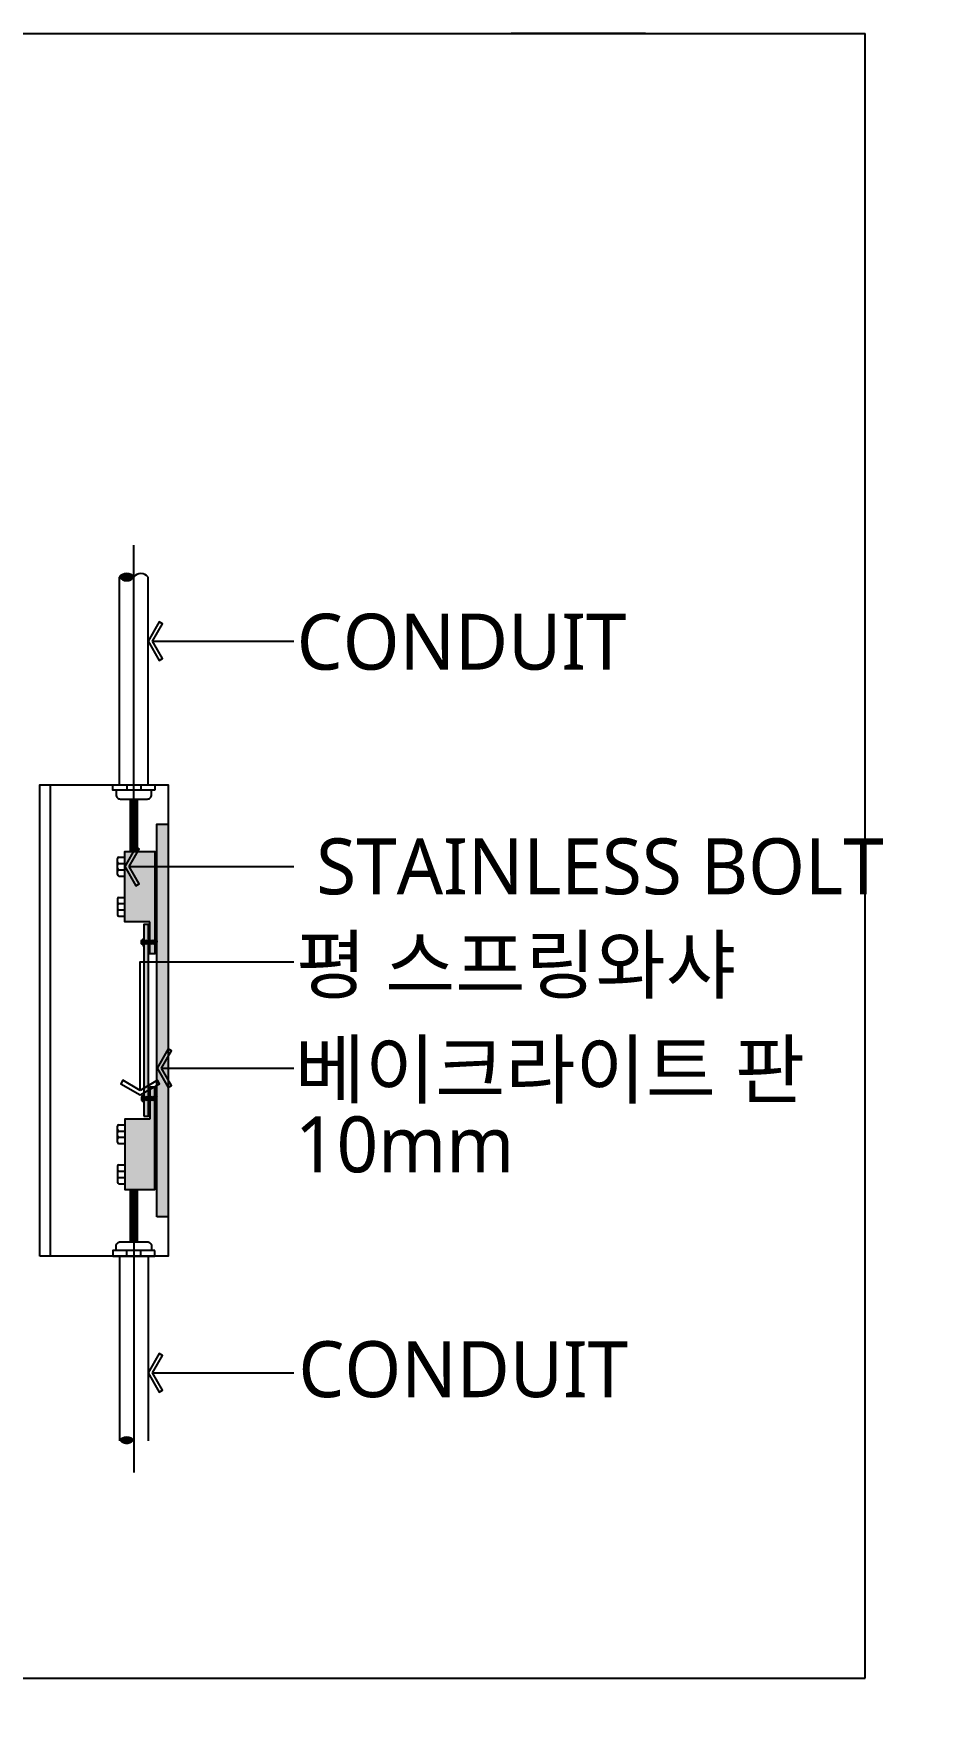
# Model space of a CAD drawing. Header units: millimetres. Extents: x 3355 to 129505, y 4600 to 34300.
# Drawn here: x 121318 to 123760, y 13149 to 17630 of the extents above; entities that cross this region are included whole.
import ezdxf
from ezdxf.xclip import XClip

# ---------------------------------------------------------------- set-up
doc = ezdxf.new("R2010")
doc.units = ezdxf.units.MM
doc.header["$LTSCALE"] = 800
doc.header["$XCLIPFRAME"] = 0
for name, pattern in [('DASHDOT', [1, 0.5, -0.25, 0, -0.25]), ('EA2', [11.9, 5, -0.95, 0, -0.95, 5]), ('점선1', [2, 1.25, -0.75])]:
    doc.linetypes.add(name, pattern=pattern)
for name, color, linetype in [('arch', 8, 'Continuous'), ('DIM', 6, 'Continuous'), ('HATCH', 253, 'Continuous'), ('S', 4, 'Continuous'), ('SYM', 3, 'Continuous'), ('TEXT', 3, 'Continuous'), ('TRAY', 3, 'Continuous')]:
    doc.layers.add(name, color=color, linetype=linetype)
doc.layers.add('건축도면', color=9, linetype='Continuous', lineweight=25)
doc.styles.add('GHS', font='malgun.ttf')

# ---------------------------------------------------------------- blocks, each defined once
blk = doc.blocks.new('I7')
at = {"layer": 'DIM'}
blk.add_lwpolyline([(0, 0), (-1.04, -1.8), (-0.69, -2), (0.46, 0), (-0.69, 2), (-1.04, 1.8)], close=True, dxfattribs=at)
blk = doc.blocks.new('XR-현황측량도')
at = {"color": 0}
blk.add_lwpolyline([(154882.8, 74051.1), (160042.8, 76594.1), (166254.5, 77087), (174069.8, 77401.9), (176495.8, 77803.3)], dxfattribs=at)
blk = doc.blocks.new('XR-PLAN', base_point=(461, 408.4))
at = {"layer": 'arch'}
for p, q in [((76900, 42600), (87000, 42600)), ((76900, 42465), (87000, 42465))]:
    blk.add_line(p, q, dxfattribs=at)
ref = blk.add_blockref('XR-현황측량도', (-77510.5, -35338.3), dxfattribs=at)
XClip(ref).set_block_clipping_path([(86810.4680804907, 39538.2997129494), (224210.4680804907, 149938.2997129495)])

msp = doc.modelspace()

# ---------------------------------------------------------------- hatches: boundary and pattern name
at = {"layer": 'HATCH'}
for color, points in [(256, [(121549.24088, 16172.08439, 0.5), (121587.51338, 16172.08439, 0.5)]), (253, [(121679.76128, 15509.60596), (121649.69608, 15509.60596), (121649.69608, 14457.03773), (121679.76128, 14457.03773)]), (256, [(121549.24088, 13856.44727, 0.5), (121587.51338, 13856.44727, 0.5)])]:
    msp.add_hatch(color=color, dxfattribs=at).paths.add_polyline_path(points)
h = msp.add_hatch(color=256, dxfattribs=at)
h.paths.add_polyline_path([(121643.65399, 15436.32466), (121563.17861, 15436.32466), (121563.17861, 15247.57155), (121630.2177, 15247.57155), (121630.2177, 15197.60125), (121630.91227, 15198.29582), (121632.16118, 15197.04691), (121633.4101, 15198.29583), (121634.65902, 15197.04691), (121635.90793, 15198.29582), (121637.15684, 15197.04691), (121638.40576, 15198.29583), (121639.65468, 15197.04691), (121640.90358, 15198.29582), (121642.1525, 15197.04691), (121643.65399, 15198.5484)])
h.paths.add_polyline_path([(121643.65399, 15188.56323), (121643.49635, 15188.72087), (121642.24744, 15187.47196), (121640.99852, 15188.72088), (121639.74961, 15187.47197), (121638.50069, 15188.72089), (121637.25178, 15187.47198), (121636.00287, 15188.72089), (121634.75395, 15187.47197), (121633.50503, 15188.72089), (121632.25612, 15187.47198), (121631.00722, 15188.72089), (121630.2177, 15187.93138), (121630.2177, 15161.99028), (121643.65399, 15161.99028)])
h.paths.add_polyline_path([(121643.65399, 14804.65341), (121630.2177, 14804.65341), (121630.2177, 14778.71232), (121631.00722, 14777.9228), (121632.25612, 14779.17171), (121633.50503, 14777.9228), (121634.75395, 14779.17172), (121636.00287, 14777.9228), (121637.25178, 14779.17171), (121638.50069, 14777.9228), (121639.74961, 14779.17172), (121640.99852, 14777.92281), (121642.24744, 14779.17173), (121643.49635, 14777.92282), (121643.65399, 14778.08047)])
h.paths.add_polyline_path([(121643.65399, 14768.09529), (121642.1525, 14769.59678), (121640.90358, 14768.34787), (121639.65468, 14769.59678), (121638.40576, 14768.34786), (121637.15684, 14769.59678), (121635.90793, 14768.34787), (121634.65902, 14769.59678), (121633.4101, 14768.34786), (121632.16118, 14769.59678), (121630.91227, 14768.34787), (121630.2177, 14769.04244), (121630.2177, 14719.07214), (121563.17861, 14719.07214), (121563.17861, 14530.31903), (121643.65399, 14530.31903)])
h = msp.add_hatch(color=256, dxfattribs=at)
h.paths.add_polyline_path([(121626.57223, 15240.19673), (121614.67642, 15240.19673), (121614.67642, 15197.04697), (121615.92532, 15198.29588), (121617.17425, 15197.04696), (121618.42314, 15198.29585), (121619.67206, 15197.04693), (121620.92097, 15198.29584), (121622.16988, 15197.04693), (121623.41879, 15198.29584), (121624.66771, 15197.04693), (121625.91662, 15198.29584), (121626.57223, 15197.64022)])
h.paths.add_polyline_path([(121626.57223, 15188.16021), (121626.01155, 15188.72089), (121624.76264, 15187.47198), (121623.51372, 15188.7209), (121622.26481, 15187.47199), (121621.0159, 15188.7209), (121619.76699, 15187.47199), (121618.51808, 15188.72091), (121617.26917, 15187.472), (121616.02024, 15188.72092), (121614.67642, 15187.37709), (121614.67642, 14779.2666), (121616.02024, 14777.92277), (121617.26917, 14779.17169), (121618.51808, 14777.92278), (121619.76699, 14779.1717), (121621.0159, 14777.92279), (121622.26481, 14779.1717), (121623.51372, 14777.92279), (121624.76264, 14779.17171), (121626.01155, 14777.9228), (121626.57223, 14778.48348)])
h.paths.add_polyline_path([(121626.57223, 14769.00347), (121625.91662, 14768.34786), (121624.66771, 14769.59676), (121623.41879, 14768.34785), (121622.16988, 14769.59676), (121620.92097, 14768.34785), (121619.67206, 14769.59676), (121618.42314, 14768.34784), (121617.17425, 14769.59673), (121615.92532, 14768.34781), (121614.67642, 14769.59672), (121614.67642, 14726.44696), (121626.57223, 14726.44696)])

# ---------------------------------------------------------------- linework, layer by layer
at = {"linetype": 'EA2'}
for p, q in [((121587.51338, 15507.18911), (121587.51338, 16257.38301)), ((121587.51338, 14459.45458), (121587.51338, 13771.14865))]:
    msp.add_line(p, q, dxfattribs=at)
at = {"color": 6}
for p, q in [((121549.24088, 15615.12185), (121549.24088, 16172.08439)), ((121625.78588, 15615.12185), (121625.78588, 16172.08439)), ((121363.07907, 15615.12185), (121363.07907, 14351.52185)), ((121568.83431, 15615.12185), (121568.83431, 15600.44226)), ((121606.19246, 15615.12185), (121606.19246, 15600.44226)), ((121549.24088, 14351.52185), (121549.24088, 13856.44727)), ((121568.83431, 14351.52185), (121568.83431, 14366.20143)), ((121606.19246, 14351.52185), (121606.19246, 14366.20143)), ((121625.78588, 14351.52185), (121625.78588, 13856.44727))]:
    msp.add_line(p, q, dxfattribs=at)
for p, q in [((121543.73861, 15374.38936), (121543.73861, 15417.15736)), ((121543.73861, 15309.50685), (121543.73861, 15266.73885)), ((121543.73861, 14657.13684), (121543.73861, 14699.90484)), ((121543.73861, 14592.25433), (121543.73861, 14549.48633))]:
    msp.add_line(p, q)
at = {"color": 7, "linetype": 'Continuous'}
for p, q in [((121547.62661, 15421.04536), (121563.17861, 15421.04536)), ((121547.62661, 15404.19736), (121563.17861, 15404.19736)), ((121547.62661, 15387.34936), (121563.17861, 15387.34936)), ((121547.62661, 15370.50136), (121563.17861, 15370.50136)), ((121547.62661, 15313.39485), (121563.17861, 15313.39485)), ((121547.62661, 15296.54685), (121563.17861, 15296.54685)), ((121547.62661, 15279.69885), (121563.17861, 15279.69885)), ((121547.62661, 15262.85085), (121563.17861, 15262.85085)), ((121547.62661, 14703.79284), (121563.17861, 14703.79284)), ((121547.62661, 14686.94484), (121563.17861, 14686.94484)), ((121547.62661, 14670.09684), (121563.17861, 14670.09684)), ((121547.62661, 14653.24884), (121563.17861, 14653.24884)), ((121547.62661, 14596.14233), (121563.17861, 14596.14233)), ((121547.62661, 14579.29433), (121563.17861, 14579.29433)), ((121547.62661, 14562.44633), (121563.17861, 14562.44633)), ((121547.62661, 14545.59833), (121563.17861, 14545.59833))]:
    msp.add_line(p, q, dxfattribs=at)
at = {"color": 7}
for p, q in [((121613.23596, 15199.54476), (121613.23596, 15186.22306)), ((121615.92532, 15198.29588), (121614.67642, 15197.04697)), ((121616.02026, 15188.72094), (121614.77135, 15187.47203)), ((121617.17423, 15197.04697), (121615.92532, 15198.29588)), ((121617.26917, 15187.472), (121616.02026, 15188.72091)), ((121618.42314, 15198.29585), (121617.17423, 15197.04694)), ((121618.51808, 15188.72091), (121617.26917, 15187.472)), ((121619.67205, 15197.04694), (121618.42314, 15198.29585)), ((121619.76699, 15187.47199), (121618.51809, 15188.7209)), ((121620.92097, 15198.29584), (121619.67206, 15197.04693)), ((121621.0159, 15188.7209), (121619.76699, 15187.47199)), ((121622.16988, 15197.04693), (121620.92097, 15198.29584)), ((121622.26481, 15187.47199), (121621.0159, 15188.7209)), ((121623.41879, 15198.29584), (121622.16988, 15197.04693)), ((121623.51372, 15188.7209), (121622.26481, 15187.47199)), ((121624.6677, 15197.04693), (121623.41879, 15198.29584)), ((121624.76264, 15187.47198), (121623.51373, 15188.72089)), ((121625.91662, 15198.29584), (121624.66771, 15197.04693)), ((121626.01155, 15188.72089), (121624.76264, 15187.47198)), ((121627.16553, 15197.04693), (121625.91662, 15198.29584)), ((121627.26047, 15187.47197), (121626.01156, 15188.72088)), ((121628.41444, 15198.29583), (121627.16553, 15197.04692)), ((121628.50938, 15188.72088), (121627.26047, 15187.47197)), ((121629.66335, 15197.04692), (121628.41444, 15198.29583)), ((121629.7583, 15187.47197), (121628.50939, 15188.72088)), ((121630.91227, 15198.29582), (121629.66336, 15197.04691)), ((121631.0072, 15188.72088), (121629.7583, 15187.47197)), ((121632.16118, 15197.04691), (121630.91227, 15198.29582)), ((121632.25612, 15187.47198), (121631.00722, 15188.72089)), ((121633.4101, 15198.29583), (121632.16119, 15197.04692)), ((121633.50503, 15188.72089), (121632.25612, 15187.47198)), ((121634.65901, 15197.04692), (121633.4101, 15198.29583)), ((121634.75395, 15187.47197), (121633.50504, 15188.72088)), ((121635.90793, 15198.29582), (121634.65902, 15197.04691)), ((121636.00286, 15188.72088), (121634.75395, 15187.47197)), ((121637.15684, 15197.04691), (121635.90793, 15198.29582)), ((121637.25178, 15187.47198), (121636.00287, 15188.72089)), ((121638.40576, 15198.29583), (121637.15685, 15197.04692)), ((121638.50069, 15188.72089), (121637.25178, 15187.47198)), ((121639.65467, 15197.04692), (121638.40576, 15198.29583)), ((121639.74961, 15187.47197), (121638.5007, 15188.72088)), ((121640.90358, 15198.29582), (121639.65468, 15197.04691)), ((121640.99852, 15188.72088), (121639.74961, 15187.47197)), ((121642.15249, 15197.04691), (121640.90358, 15198.29582)), ((121642.24744, 15187.47196), (121640.99853, 15188.72087)), ((121643.40141, 15198.29582), (121642.1525, 15197.04691)), ((121643.49635, 15188.72087), (121642.24744, 15187.47196)), ((121644.65032, 15197.04691), (121643.40141, 15198.29582)), ((121644.74526, 15187.47195), (121643.49635, 15188.72086)), ((121645.89924, 15198.29581), (121644.65033, 15197.0469)), ((121645.99417, 15188.72086), (121644.74526, 15187.47195)), ((121647.14815, 15197.0469), (121645.89924, 15198.29581)), ((121647.24308, 15187.47195), (121645.99417, 15188.72086)), ((121648.39706, 15198.29581), (121647.14815, 15197.0469)), ((121648.49199, 15188.72086), (121647.24308, 15187.47195)), ((121649.64597, 15197.0469), (121648.39706, 15198.29581)), ((121649.74091, 15187.47195), (121648.492, 15188.72086)), ((121649.69608, 15197.097), (121649.64598, 15197.04689)), ((121614.77135, 15187.47203), (121614.67642, 15187.56696)), ((121613.23596, 14767.09893), (121613.23596, 14780.42063)), ((121614.77135, 14779.17166), (121614.67642, 14779.07673)), ((121615.92532, 14768.34781), (121614.67642, 14769.59672)), ((121616.02026, 14777.92275), (121614.77135, 14779.17166)), ((121617.17423, 14769.59672), (121615.92532, 14768.34781)), ((121617.26917, 14779.17169), (121616.02026, 14777.92278)), ((121618.42314, 14768.34784), (121617.17423, 14769.59675)), ((121618.51808, 14777.92278), (121617.26917, 14779.17169)), ((121619.67205, 14769.59675), (121618.42314, 14768.34784)), ((121619.76699, 14779.1717), (121618.51809, 14777.92279)), ((121620.92097, 14768.34785), (121619.67206, 14769.59676)), ((121621.0159, 14777.92279), (121619.76699, 14779.1717)), ((121622.16988, 14769.59676), (121620.92097, 14768.34785)), ((121622.26481, 14779.1717), (121621.0159, 14777.92279)), ((121623.41879, 14768.34785), (121622.16988, 14769.59676)), ((121623.51372, 14777.92279), (121622.26481, 14779.1717)), ((121624.6677, 14769.59676), (121623.41879, 14768.34785)), ((121624.76264, 14779.17171), (121623.51373, 14777.9228)), ((121625.91662, 14768.34786), (121624.66771, 14769.59676)), ((121626.01155, 14777.9228), (121624.76264, 14779.17171)), ((121627.16553, 14769.59676), (121625.91662, 14768.34786)), ((121627.26047, 14779.17172), (121626.01156, 14777.92281)), ((121628.41444, 14768.34786), (121627.16553, 14769.59677)), ((121628.50938, 14777.92281), (121627.26047, 14779.17172)), ((121629.66335, 14769.59677), (121628.41444, 14768.34786)), ((121629.7583, 14779.17173), (121628.50939, 14777.92282)), ((121630.91227, 14768.34787), (121629.66336, 14769.59678)), ((121631.0072, 14777.92282), (121629.7583, 14779.17173)), ((121632.16118, 14769.59678), (121630.91227, 14768.34787)), ((121632.25612, 14779.17171), (121631.00722, 14777.9228)), ((121633.4101, 14768.34786), (121632.16119, 14769.59677)), ((121633.50503, 14777.9228), (121632.25612, 14779.17171)), ((121634.65901, 14769.59677), (121633.4101, 14768.34786)), ((121634.75395, 14779.17172), (121633.50504, 14777.92281)), ((121635.90793, 14768.34787), (121634.65902, 14769.59678)), ((121636.00286, 14777.92281), (121634.75395, 14779.17172)), ((121637.15684, 14769.59678), (121635.90793, 14768.34787)), ((121637.25178, 14779.17171), (121636.00287, 14777.9228)), ((121638.40576, 14768.34786), (121637.15685, 14769.59677)), ((121638.50069, 14777.9228), (121637.25178, 14779.17171)), ((121639.65467, 14769.59677), (121638.40576, 14768.34786)), ((121639.74961, 14779.17172), (121638.5007, 14777.92281)), ((121640.90358, 14768.34787), (121639.65468, 14769.59678)), ((121640.99852, 14777.92281), (121639.74961, 14779.17172)), ((121642.15249, 14769.59678), (121640.90358, 14768.34787)), ((121642.24744, 14779.17173), (121640.99853, 14777.92282)), ((121643.40141, 14768.34788), (121642.1525, 14769.59678)), ((121643.49635, 14777.92282), (121642.24744, 14779.17173)), ((121644.65032, 14769.59678), (121643.40141, 14768.34788)), ((121644.74526, 14779.17174), (121643.49635, 14777.92283)), ((121645.89924, 14768.34788), (121644.65033, 14769.59679)), ((121645.99417, 14777.92283), (121644.74526, 14779.17174)), ((121647.14815, 14769.59679), (121645.89924, 14768.34788)), ((121647.24308, 14779.17174), (121645.99417, 14777.92283)), ((121648.39706, 14768.34788), (121647.14815, 14769.59679)), ((121648.49199, 14777.92283), (121647.24308, 14779.17174)), ((121649.64597, 14769.59679), (121648.39706, 14768.34788)), ((121649.74091, 14779.17174), (121648.492, 14777.92284)), ((121649.69608, 14769.54669), (121649.64598, 14769.5968))]:
    msp.add_line(p, q, dxfattribs=at)
at = {"color": 9}
for p, q in [((121615.92532, 15198.29588), (121614.77135, 15187.47203)), ((121617.17424, 15197.04695), (121616.02026, 15188.72091)), ((121618.42314, 15198.29585), (121617.26917, 15187.472)), ((121619.67206, 15197.04695), (121618.51808, 15188.72091)), ((121620.92097, 15198.29584), (121619.76699, 15187.47199)), ((121622.16989, 15197.04695), (121621.0159, 15188.7209)), ((121623.41879, 15198.29584), (121622.26481, 15187.47199)), ((121624.66771, 15197.04695), (121623.51372, 15188.7209)), ((121625.91662, 15198.29584), (121624.76264, 15187.47198)), ((121627.16554, 15197.04694), (121626.01155, 15188.72089)), ((121628.41444, 15198.29583), (121627.26047, 15187.47197)), ((121629.66336, 15197.04693), (121628.50938, 15188.72088)), ((121630.91227, 15198.29582), (121629.7583, 15187.47197)), ((121632.16119, 15197.04692), (121631.0072, 15188.72088)), ((121633.4101, 15198.29583), (121632.25612, 15187.47198)), ((121634.65902, 15197.04693), (121633.50503, 15188.72089)), ((121635.90793, 15198.29582), (121634.75395, 15187.47197)), ((121637.15685, 15197.04692), (121636.00286, 15188.72088)), ((121638.40576, 15198.29583), (121637.25178, 15187.47198)), ((121639.65468, 15197.04693), (121638.50069, 15188.72089)), ((121640.90358, 15198.29582), (121639.74961, 15187.47197)), ((121642.1525, 15197.04693), (121640.99852, 15188.72088)), ((121643.40141, 15198.29582), (121642.24744, 15187.47196)), ((121644.65033, 15197.04692), (121643.49635, 15188.72087)), ((121645.89924, 15198.29581), (121644.74526, 15187.47195)), ((121647.14816, 15197.04691), (121645.99417, 15188.72086)), ((121648.39706, 15198.29581), (121647.24308, 15187.47195)), ((121649.64598, 15197.04691), (121648.49199, 15188.72086)), ((121615.92532, 14768.34781), (121614.77135, 14779.17166)), ((121617.17424, 14769.59674), (121616.02026, 14777.92278)), ((121618.42314, 14768.34784), (121617.26917, 14779.17169)), ((121619.67206, 14769.59674), (121618.51808, 14777.92278)), ((121620.92097, 14768.34785), (121619.76699, 14779.1717)), ((121622.16989, 14769.59675), (121621.0159, 14777.92279)), ((121623.41879, 14768.34785), (121622.26481, 14779.1717)), ((121624.66771, 14769.59675), (121623.51372, 14777.92279)), ((121625.91662, 14768.34786), (121624.76264, 14779.17171)), ((121627.16554, 14769.59675), (121626.01155, 14777.9228)), ((121628.41444, 14768.34786), (121627.26047, 14779.17172)), ((121629.66336, 14769.59676), (121628.50938, 14777.92281)), ((121630.91227, 14768.34787), (121629.7583, 14779.17173)), ((121632.16119, 14769.59677), (121631.0072, 14777.92282)), ((121633.4101, 14768.34786), (121632.25612, 14779.17171)), ((121634.65902, 14769.59676), (121633.50503, 14777.9228)), ((121635.90793, 14768.34787), (121634.75395, 14779.17172)), ((121637.15685, 14769.59677), (121636.00286, 14777.92281)), ((121638.40576, 14768.34786), (121637.25178, 14779.17171)), ((121639.65468, 14769.59676), (121638.50069, 14777.9228)), ((121640.90358, 14768.34787), (121639.74961, 14779.17172)), ((121642.1525, 14769.59677), (121640.99852, 14777.92281)), ((121643.40141, 14768.34788), (121642.24744, 14779.17173)), ((121644.65033, 14769.59677), (121643.49635, 14777.92282)), ((121645.89924, 14768.34788), (121644.74526, 14779.17174)), ((121647.14816, 14769.59678), (121645.99417, 14777.92283)), ((121648.39706, 14768.34788), (121647.24308, 14779.17174)), ((121649.64598, 14769.59678), (121648.49199, 14777.92283))]:
    msp.add_line(p, q, dxfattribs=at)
at = {"color": 3}
for points in [[(121335.59424, 14351.52185), (121335.59424, 15615.12185), (121679.76128, 15615.12185), (121679.76128, 14351.52185)], [(121630.2177, 15247.57155), (121563.17861, 15247.57155), (121563.17861, 15436.32466), (121643.65399, 15436.32466), (121643.65399, 15161.99028), (121630.2177, 15161.99028)], [(121614.67642, 14726.44696), (121626.57223, 14726.44696), (121626.57223, 15240.19673), (121614.67642, 15240.19673)], [(121630.2177, 14719.07214), (121563.17861, 14719.07214), (121563.17861, 14530.31903), (121643.65399, 14530.31903), (121643.65399, 14804.65341), (121630.2177, 14804.65341)]]:
    msp.add_lwpolyline(points, close=True, dxfattribs=at)
at = {"color": 6}
for points in [[(121643.47647, 15600.44226), (121531.5503, 15600.44226), (121531.5503, 15615.12185), (121643.47647, 15615.12185)], [(121643.47647, 14366.20143), (121531.5503, 14366.20143), (121531.5503, 14351.52185), (121643.47647, 14351.52185)]]:
    msp.add_lwpolyline(points, close=True, dxfattribs=at)
for points in [[(121634.86001, 15588.3311), (121634.86001, 15600.44226), (121540.16675, 15600.44226), (121540.16675, 15588.3311, 0.4142135624), (121551.6485, 15576.84935), (121623.37826, 15576.84935, 0.4142135624)], [(121634.86001, 14378.3126), (121634.86001, 14366.20143), (121540.16675, 14366.20143), (121540.16675, 14378.3126, -0.4142135624), (121551.6485, 14389.79435), (121623.37826, 14389.79435, -0.4142135624)]]:
    msp.add_lwpolyline(points, format="xyb", close=True, dxfattribs=at)
at = {"color": 1, "const_width": 24.3}
for points in [[(121587.51338, 15576.84935), (121587.51338, 15436.32466)], [(121587.51338, 14389.79435), (121587.51338, 14530.31903)]]:
    msp.add_lwpolyline(points, dxfattribs=at)
msp.add_lwpolyline([(121649.69608, 14457.03773), (121649.69608, 15509.60596), (121679.76128, 15509.60596), (121679.76128, 14457.03773)], close=True)
at = {"color": 7}
for points in [[(121613.23596, 15186.22306), (121612.60656, 15186.22306, -0.4142135624), (121607.8225, 15191.00712), (121607.8225, 15192.33512), (121608.93663, 15192.33512), (121608.93663, 15193.4327), (121607.8225, 15193.4327), (121607.8225, 15194.7607, -0.4142135624), (121612.60656, 15199.54476), (121613.23596, 15199.54476)], [(121613.23596, 14780.42063), (121612.60656, 14780.42063, 0.4142135624), (121607.8225, 14775.63657), (121607.8225, 14774.30857), (121608.93663, 14774.30857), (121608.93663, 14773.21099), (121607.8225, 14773.21099), (121607.8225, 14771.88299, 0.4142135624), (121612.60656, 14767.09893), (121613.23596, 14767.09893)]]:
    msp.add_lwpolyline(points, format="xyb", dxfattribs=at)
for points in [[(121614.13073, 15203.09522), (121614.13073, 15182.6726), (121613.34805, 15182.6726), (121613.34805, 15203.09522)], [(121614.13073, 14763.54847), (121614.13073, 14783.97109), (121613.34805, 14783.97109), (121613.34805, 14763.54847)]]:
    msp.add_lwpolyline(points, close=True, dxfattribs=at)
at = {"color": 6}
for centre, start, end in [((121568.37713, 16157.7322), 36.86989766, 143.13010234), ((121606.64963, 16157.7322), 36.86989766, 143.13010234), ((121568.37713, 16186.43658), 216.86989766, 323.13010234), ((121568.37713, 13842.09509), 36.86989766, 143.13010234)]:
    msp.add_arc(centre, 23.92031, start, end, dxfattribs=at)
for centre, start, end in [((121547.62661, 15417.15736), 90, 180), ((121547.62661, 15408.08536), 180, 270), ((121547.62661, 15400.30936), 90, 180), ((121547.62661, 15391.23736), 180, 270), ((121547.62661, 15383.46136), 90, 180), ((121547.62661, 15374.38936), 180, 270), ((121547.62661, 15309.50685), 90, 180), ((121547.62661, 15300.43485), 180, 270), ((121547.62661, 15292.65885), 90, 180), ((121547.62661, 15283.58685), 180, 270), ((121547.62661, 15275.81085), 90, 180), ((121547.62661, 15266.73885), 180, 270), ((121547.62661, 14699.90484), 90, 180), ((121547.62661, 14690.83284), 180, 270), ((121547.62661, 14683.05684), 90, 180), ((121547.62661, 14673.98484), 180, 270), ((121547.62661, 14666.20884), 90, 180), ((121547.62661, 14657.13684), 180, 270), ((121547.62661, 14592.25433), 90, 180), ((121547.62661, 14583.18233), 180, 270), ((121547.62661, 14575.40633), 90, 180), ((121547.62661, 14566.33433), 180, 270), ((121547.62661, 14558.55833), 90, 180), ((121547.62661, 14549.48633), 180, 270)]:
    msp.add_arc(centre, 3.888, start, end)
at = {"layer": 'S', "linetype": 'DASHDOT', "ltscale": 2}
msp.add_line((122960.22239, 17629.54512), (122600.02964, 17629.54512), dxfattribs=at)
at = {"layer": 'SYM'}
for p, q in [((120610.25035, 17629.54512), (123549.29973, 17629.54512)), ((123549.29973, 13219.56897), (123549.29973, 17629.54512)), ((115166.65575, 13219.56897), (123549.29973, 13219.56897))]:
    msp.add_line(p, q, dxfattribs=at)
at = {"layer": 'TRAY', "color": 6}
for points in [[(121637.75782, 16000.44888), (122016.65038, 16000.44888)], [(121575.15055, 15396.20808), (122016.65038, 15396.20808)], [(121604.48048, 14795.94302), (121604.48048, 15140.64933), (122016.65038, 15140.64933)], [(121661.66802, 14855.33231), (122016.65038, 14855.33231)], [(121637.75782, 14038.73697), (122016.65038, 14038.73697)]]:
    msp.add_lwpolyline(points, dxfattribs=at)

# ---------------------------------------------------------------- block references
at = {"layer": 'SYM'}
for p, xscale, yscale, zscale, rotation in [((121637.75782, 16000.44888), 25.91999999992549, 25.91999999992549, 25.91999999992549, 180), ((121575.15055, 15396.20808), 25.91999999992549, 25.91999999992549, 25.91999999992549, 180), ((121661.66802, 14855.33231), 25.91999999992549, 25.91999999992549, 25.91999999992549, 180), ((121604.48048, 14795.94302), 25.91999999994005, 25.91999999994005, 25.91999999994005, 270), ((121637.75782, 14038.73697), 25.91999999992549, 25.91999999992549, 25.91999999992549, 180)]:
    msp.add_blockref('I7', p, dxfattribs=dict(at, xscale=xscale, yscale=yscale, zscale=zscale, rotation=rotation))
at = {"layer": '건축도면', "color": 1, "linetype": '점선1', "ltscale": 0.2}
ref = msp.add_blockref('XR-PLAN', (35066.67692, -27635.43025), dxfattribs=at)
XClip(ref).set_block_clipping_path([(56227.7345986668, 39479.2603850555), (77438.0684519374, 60194.2361228569)])

# ---------------------------------------------------------------- texts
at = {"layer": 'TEXT', "style": 'GHS'}
for s, p in [('CONDUIT', (122024.47098, 15923.72982)), ('STAINLESS BOLT', (122076.78633, 15321.39277)), ('평 스프링와샤', (122022.73677, 15057.86338)), ('베이크라이트 판', (122019.61122, 14776.70973)), ('10mm', (122019.61122, 14576.02373)), ('CONDUIT', (122028.98788, 13973.31186))]:
    msp.add_text(s, height=150, dxfattribs=at).set_placement(p)

doc.saveas('drawing.dxf')
